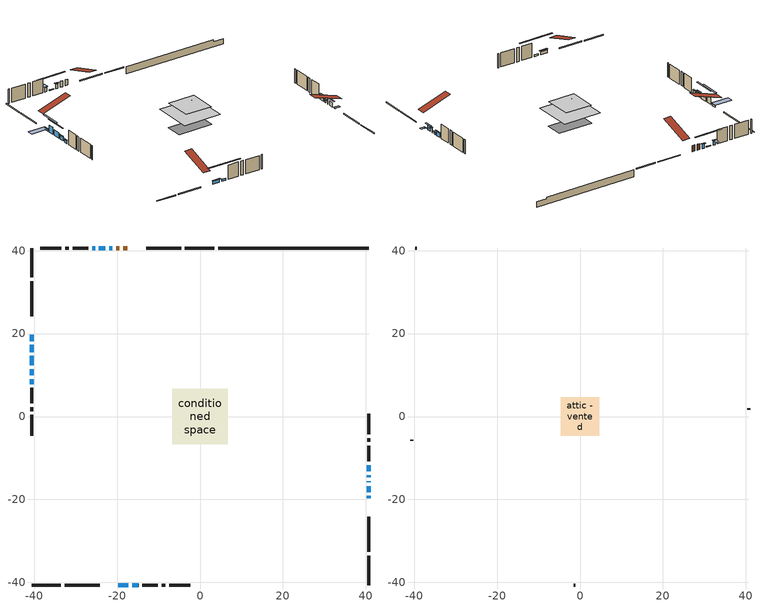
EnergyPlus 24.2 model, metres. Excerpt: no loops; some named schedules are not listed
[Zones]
conditioned space
 floor outside (Floor1 construction): -2.55,-2.55 -2.55,2.55 2.55,2.55 2.55,-2.55 z0.46
 floor outside (Floor2 construction): -0.75,-0.75 -0.75,0.75 0.75,0.75 0.75,-0.75 z0.46
 floor adiabatic (AdiabaticFloorConstruction): -6.71,-6.71 -6.71,6.71 6.71,6.71 6.71,-6.71 z2.9
 floor foundation (Slab1 construction): -6.11,-2.96 -6.11,2.96 6.11,2.96 6.11,-2.96 z-1.93
 wall outside (RimJoist1 construction): 3.44,40.64 -3.65,40.64 / -40.64,-40.64 -33.55,-40.64 / -40.64,40.64 -40.64,33.55 / 40.64,-40.64 40.64,-33.55 z0.46:0.76
 wall outside (RimJoist2 construction): -4.58,40.64 -12.98,40.64 / -32.62,-40.64 -24.22,-40.64 / -40.64,32.62 -40.64,24.22 / 40.64,-32.62 40.64,-24.22 z0.46:0.76
 wall outside (AdiabaticWallConstruction 1): -17.5,40.64 -18.51,40.64 / -19.44,40.64 -20.26,40.64 z0.46:2.49
 wall outside (AdiabaticWallConstruction): 40.64,-19.71 40.64,-19.17 z0.46:0.59; 40.64,-18.24 40.64,-16.77 / -25.31,40.64 -26.05,40.64 / -40.64,11.4 -40.64,9.9 / 40.64,-13.2 40.64,-11.72 z0.46:1.96; -19.7,-40.64 -17.29,-40.64 z0.46:1.45; -21.19,40.64 -21.93,40.64 z0.46:1.93; -40.64,19.7 -40.64,18.18 / -16.36,-40.64 -14.83,-40.64 z0.46:1.1; -22.85,40.64 -24.38,40.64 z0.46:0.77; 40.64,-15.84 40.64,-15.61 z0.46:2.19; -40.64,17.25 -40.64,15.55 z0.46:2.82; -40.64,14.62 -40.64,12.33 z0.46:2.34; -40.64,8.98 -40.64,7.81 z0.46:1.43; 40.64,-14.68 40.64,-14.12 z0.46:1.17
 wall outside (Wall1 construction): -26.97,40.64 -30.69,40.64 / -13.91,-40.64 -10.19,-40.64 / -40.64,6.88 -40.64,3.17 / 40.64,-10.79 40.64,-7.08 z0.46:5.34
 wall outside (Wall2 construction): -31.61,40.64 -32.53,40.64 / -9.26,-40.64 -8.34,-40.64 / -40.64,2.24 -40.64,1.32 / 40.64,-6.15 40.64,-5.23 z0.46:5.34
 wall outside (Wall3 construction): -33.46,40.64 -38.47,40.64 / -7.42,-40.64 -2.41,-40.64 / -40.64,0.39 -40.64,-4.62 / 40.64,-4.3 40.64,0.71 z0.46:5.34
 wall foundation (FoundationWall1 construction): 4.37,40.64,-1.93 4.37,40.64,0.46 37.02,40.64,0.46 37.02,40.64,-0.2 40.64,40.64,-0.2 40.64,40.64,-1.93
 window (WindowConstruction 10): 40.64,-19.7 40.64,-19.17 z0.46:0.59
 window (WindowConstruction 7): 40.64,-18.24 40.64,-16.77 z0.46:1.96
 window (WindowConstruction 8): -19.7,-40.64 -17.29,-40.64 z0.46:1.45
 window (WindowConstruction 9): -21.19,40.64 -21.92,40.64 z0.46:1.93
 window (WindowConstruction 12): -40.64,19.7 -40.64,18.18 z0.46:1.09
 window (WindowConstruction 13): -16.36,-40.64 -14.83,-40.64 z0.46:1.09
 window (WindowConstruction 14): -22.85,40.64 -24.38,40.64 z0.46:0.76
 window (WindowConstruction 11): 40.64,-15.84 40.64,-15.61 z0.46:2.19
 window (WindowConstruction): -40.64,17.25 -40.64,15.55 z0.46:2.82
 window (WindowConstruction 1): -40.64,14.62 -40.64,12.33 z0.46:2.34
 window (WindowConstruction 2): -25.31,40.64 -26.04,40.64 z0.46:1.96
 window (WindowConstruction 3): -40.64,11.4 -40.64,9.9 z0.46:1.96
 window (WindowConstruction 4): -40.64,8.98 -40.64,7.81 z0.46:1.43
 window (WindowConstruction 5): 40.64,-14.68 40.64,-14.12 z0.46:1.17
 window (WindowConstruction 6): 40.64,-13.19 40.64,-11.72 z0.46:1.96
 door (Door): -17.5,40.64 -18.51,40.64 z0.46:2.49
 door (Door 1): -19.44,40.64 -20.26,40.64 z0.46:2.49
 ceiling adiabatic (AdiabaticFloorConstruction): 6.71,-6.71 6.71,6.71 -6.71,6.71 -6.71,-6.71 z2.9
attic - vented
 floor to conditioned space (Floor3 construction Reversed): -4.68,-4.68 -4.68,4.68 4.68,4.68 4.68,-4.68 z5.34
 floor to conditioned space (Floor4 construction Reversed): -2.24,-2.24 -2.24,2.24 2.24,2.24 2.24,-2.24 z5.34
 wall outside (Wall4 construction): -39.4,40.64 -39.71,40.64 / -1.48,-40.64 -1.16,-40.64 / -40.64,-5.55 -40.64,-5.86 / 40.64,1.64 40.64,1.95 z0.46:5.34
 roof outside (Roof1 construction): -16.57,40.64,5.34 -16.57,30.55,8.7 -13.91,30.55,8.7 -13.91,40.64,5.34; -20.63,-40.64,5.34 -20.63,-30.55,8.7 -23.29,-30.55,8.7 -23.29,-40.64,5.34; -40.64,20.63,5.34 -30.55,20.63,8.7 -30.55,23.29,8.7 -40.64,23.29,5.34; 40.64,-20.63,5.34 30.55,-20.63,8.7 30.55,-23.29,8.7 40.64,-23.29,5.34
shading: 40.64,-18.99 40.64,-19.88 42.47,-19.88 42.47,-18.99 z0.77; 40.64,-16.16 40.64,-18.85 41.06,-18.85 41.06,-16.16 z2.57; -17.09,-40.64 -19.9,-40.64 -19.9,-41.06 -17.09,-41.06 z1.65; -22.22,40.64 -20.89,40.64 -20.89,41.06 -22.22,41.06 z2.23; -40.64,18 -40.64,19.88 -46.74,19.88 -46.74,18 z1.27; -9.47,-40.64 -21.72,-40.64 -21.72,-41.06 -9.47,-41.06 z6.46; -28.83,40.64 -18.4,40.64 -18.4,41.06 -28.83,41.06 z5.21; 40.64,-15.43 40.64,-16.02 42.47,-16.02 42.47,-15.43 z2.37; -40.64,12.91 -40.64,19.89 -41.06,19.89 -41.06,12.91 z5.46; -40.64,9.69 -40.64,17.26 -41.06,17.26 -41.06,9.69 z4.98; -26.25,40.64 -25.11,40.64 -25.11,42.47 -26.25,42.47 z2.16; -40.64,9.7 -40.64,11.61 -41.06,11.61 -41.06,9.7 z2.16; -40.64,7.61 -40.64,9.18 -41.06,9.18 -41.06,7.61 z1.63; 40.64,-13.92 40.64,-14.88 41.06,-14.88 41.06,-13.92 z1.37; 40.64,-11.42 40.64,-13.49 41.06,-13.49 41.06,-11.42 z2.26
[Building]
Building 1: Terrain=Suburbs
[Site:Location]
Calgary Intl AP_AB: Latitude {deg}=51.11; Longitude {deg}=-114.02; Time Zone {hr}=-7; Elevation {m}=1084; Keep Site Location Information=Yes
[Site:GroundTemperature:Shallow]
0.326196, -1.55603, -1.70677, -0.813554, 2.7722, 6.34125, 9.43543, 11.3955, 11.562, 9.96783, 6.95256, 3.49299
[Site:WaterMainsTemperature]
Calculation Method=Schedule; Temperature Schedule=mains temperature schedule
[Material] Roughness=Rough; Thermal Absorptance=0.9
Name | Thickness {m} | Conductivity {W/m-K} | Density {kg/m3} | Specific Heat {J/kg-K} | Solar Absorptance | Visible Absorptance
asphalt or fiberglass shingles | 0.00635 | 0.162714 | 1121.4 | 1465.45 | 0.4 | 0.4
ceiling loosefill ins | 0.169333 | 0.0480833 | 16.02 | 1046.75 | 0.7 | 0.7
ceiling stud and cavity | 0.1397 | 0.330568 | 65.682 | 1177.47 | 0.7 | 0.7
ceiling stud and cavity 1 | 0.1397 | 0.891397 | 65.682 | 1177.47 | 0.7 | 0.7
concrete 4.0 in. | 0.1016 | 1.803125 | 2242.8 | 837.4 | 0.7 | 0.7
concrete 8.0 in. | 0.2032 | 1.803125 | 2242.8 | 837.4 | 0.7 | 0.7
door material | 0.04445 | 0.053851 | 512.64 | 1214.23 | 0.7 | 0.7
exterior vertical ins | 0.0298413 | 0.029427 | 32.04 | 1214.23 | 0.7 | 0.7
floor covering | 0.0127 | 0.0433444 | 54.468 | 1339.84 | 0.6 | 0.6
floor rigid ins | 0.103632 | 0.029427 | 32.04 | 1214.23 | 0.7 | 0.7
floor rigid ins 1; wall rigid ins 1 | 0.512978 | 0.029427 | 32.04 | 1214.23 | 0.7 | 0.7
floor stud and cavity | 0.1397 | 0.0821983 | 92.3553 | 1139.71 | 0.7 | 0.7
floor stud and cavity 1 | 0.1397 | 0.10704 | 92.3553 | 1139.71 | 0.7 | 0.7
floor stud and cavity 2 | 0.1397 | 1.75129 | 37.0049 | 1207.88 | 0.7 | 0.7
furniture material conditioned space 1 | 0.1524 | 0.115458 | 640.8 | 1214.23 | 0.6 | 0.6
gypsum board | 0.0127 | 0.160291 | 801 | 837.4 | 0.6 | 0.6
gypsum board 1 | 0.0127 | 0.160291 | 801 | 837.4 | 0.7 | 0.7
osb sheathing 0.5 in. | 0.0127 | 0.115458 | 512.64 | 1214.23 | 0.7 | 0.7
osb sheathing 0.75 in. | 0.01905 | 0.115458 | 512.64 | 1214.23 | 0.7 | 0.7
osb sheathing 2.0 in. | 0.0508 | 0.115458 | 512.64 | 1214.23 | 0.7 | 0.7
rim joist rigid ins; wall rigid ins | 0.051816 | 0.029427 | 32.04 | 1214.23 | 0.7 | 0.7
rim joist stud and cavity | 0.0508 | 0.0468664 | 125.044 | 1163.47 | 0.6 | 0.6
wall stud and cavity | 0.1397 | 0.164604 | 139.0536 | 1170.24 | 0.7 | 0.7
wall stud and cavity 1 | 0.1397 | 0.213279 | 139.0536 | 1170.24 | 0.7 | 0.7
wall stud and cavity 2 | 0.1397 | 0.164263 | 139.0536 | 1170.24 | 0.7 | 0.7
wall stud and cavity 3 | 0.0889 | 6.1454 | 50.32683 | 1063.81 | 0.6 | 0.6
wall stud and cavity 4 | 0.0889 | 0.380278 | 52.3479 | 1209.89 | 0.7 | 0.7
wall stud and cavity 5 | 0.0889 | 0.391764 | 83.0341 | 1211.67 | 0.7 | 0.7
wood siding | 0.0254 | 0.102417 | 544.68 | 1172.36 | 0.4 | 0.4
wood siding 1 | 0.00254 | 0.102417 | 544.68 | 1172.36 | 0.4 | 0.4
wood siding 2; wood siding 3; wood siding 4 | 0.0254 | 0.102417 | 544.68 | 1172.36 | 0.7 | 0.7
[WindowMaterial:SimpleGlazingSystem]
Name | U-Factor {W/m2-K} | Solar Heat Gain Coefficient
WindowMaterial | 2.08894 | 0.51
WindowMaterial 1 | 1.78176 | 0.54
WindowMaterial 10 | 2.046919 | 0.4
WindowMaterial 11 | 2.773703 | 0.52
WindowMaterial 12 | 2.736796 | 0.54
WindowMaterial 2 | 1.96005 | 0.45
WindowMaterial 3 | 1.33887 | 0.48
WindowMaterial 4 | 1.43597 | 0.44
WindowMaterial 5 | 1.86352 | 0.49
WindowMaterial 6 | 1.76699 | 0.54
WindowMaterial 7 | 1.42688 | 0.45
WindowMaterial 8 | 2.77257 | 0.64
WindowMaterial 9 | 2.2377 | 0.21
[Construction]
AdiabaticFloorConstruction: floor stud and cavity 2, floor rigid ins 1, osb sheathing 0.75 in., floor covering
AdiabaticWallConstruction: wood siding 3, wall rigid ins 1, wall stud and cavity 4, gypsum board
AdiabaticWallConstruction 1: wood siding 4, wall rigid ins 1, wall stud and cavity 4, gypsum board
Door; Door 1: door material
Floor1 construction: floor stud and cavity, floor rigid ins, osb sheathing 0.75 in., floor covering
Floor2 construction: floor stud and cavity 1, floor rigid ins, osb sheathing 0.75 in., floor covering
Floor3 construction Reversed: gypsum board, ceiling stud and cavity, ceiling loosefill ins
Floor4 construction Reversed: gypsum board, ceiling stud and cavity 1, ceiling loosefill ins
FoundationWall1 construction: concrete 8.0 in., gypsum board 1
furniture construction conditioned space 1: furniture material conditioned space 1
PartitionWallConstruction: gypsum board, wall stud and cavity 5, gypsum board
RimJoist1 construction; RimJoist2 construction: wood siding 2, rim joist rigid ins, osb sheathing 2.0 in., rim joist stud and cavity
Roof1 construction: asphalt or fiberglass shingles
Slab1 construction: concrete 4.0 in.
Wall1 construction: wood siding, wall rigid ins, osb sheathing 0.5 in., wall stud and cavity, gypsum board
Wall2 construction: wood siding, wall rigid ins, osb sheathing 0.5 in., wall stud and cavity 1, gypsum board
Wall3 construction: wood siding, wall rigid ins, osb sheathing 0.5 in., wall stud and cavity 2, gypsum board
Wall4 construction: wood siding 1, wall stud and cavity 3
WindowConstruction: WindowMaterial
WindowConstruction 1: WindowMaterial 1
WindowConstruction 10: WindowMaterial 9
WindowConstruction 11: WindowMaterial 10
WindowConstruction 12; WindowConstruction 13: WindowMaterial 11
WindowConstruction 14: WindowMaterial 12
WindowConstruction 2; WindowConstruction 6: WindowMaterial 2
WindowConstruction 3: WindowMaterial 3
WindowConstruction 4: WindowMaterial 4
WindowConstruction 5: WindowMaterial 5
WindowConstruction 7: WindowMaterial 6
WindowConstruction 8: WindowMaterial 7
WindowConstruction 9: WindowMaterial 8
[Zone] Multiplier=1; Part of Total Floor Area=Yes
Name | Volume {m3}
attic - vented | 58.8093
conditioned space | 698.7
[Space]
Name | Zone | Volume {m3}
attic - vented 1 | attic - vented | 58.8093
conditioned space 1 | conditioned space | 698.7
[ZoneInfiltration:EffectiveLeakageArea]
infil attic - vented 1: Zone or Space=attic - vented 1; Schedule=Always On Discrete; Effective Air Leakage Area {cm2}=3688.46; Stack Coefficient=0.000572995; Wind Coefficient=1.61732e-05
[ZoneMixing]
whole house fan mix: Zone or Space=attic - vented; Schedule=Always On Continuous; Design Flow Rate Calculation Method=Flow/Zone; Design Flow Rate {m3/s}=0; Source Zone or Space=conditioned space
[SurfaceProperty:ExposedFoundationPerimeter]
Slab1: Exposed Perimeter Calculation Method=TotalExposedPerimeter; Total Exposed Perimeter {m}=36.272
[InternalMass] Zone or ZoneList=conditioned space; Space or SpaceList=conditioned space 1
Name | Construction | Surface Area {m2}
furniture mass conditioned space 1 | furniture construction conditioned space 1 | 112.172
partition wall mass | PartitionWallConstruction | 280.429
[Lights]
interior lighting: Zone or ZoneList or Space or SpaceList=conditioned space 1; Schedule=interior lighting schedule; Design Level Calculation Method=LightingLevel; Lighting Level {W}=343.2; Return Air Fraction=0; Fraction Radiant=0.6; Fraction Visible=0.2; Fraction Replaceable=1
[People]
occupants: Zone or ZoneList or Space or SpaceList=conditioned space 1; Number of People Schedule=occupants schedule; Number of People Calculation Method=People; Number of People=3; Fraction Radiant=0.314171; Sensible Heat Fraction=0.56303; Activity Level Schedule=occupants activity schedule; Carbon Dioxide Generation Rate {m3/s-W}=0; Enable ASHRAE 55 Comfort Warnings=No; Mean Radiant Temperature Calculation Type=EnclosureAveraged
[ElectricEquipment] Zone or ZoneList or Space or SpaceList=conditioned space 1; Design Level Calculation Method=EquipmentLevel
Name | Schedule | Design Level {W} | Fraction Latent | Fraction Radiant | Fraction Lost
clothes dryer | clothes dryer schedule | 140.772 | 0.015 | 0.081 | 0.85
clothes washer | clothes washer schedule | 32.1985 | 0.03 | 0.162 | 0.7
cooking range | cooking range schedule | 215.147 | 0.08 | 0.432 | 0.2
dishwasher | dishwasher schedule | 66.8632 | 0.3 | 0.18 | 0.4
fridge | fridge schedule | 72.9452 | 0 | 0.6 | 0
mech vent bath fan 0 | mech vent bath fan 0 schedule | 50.2 | 0 | 0 | 1
mech vent bath fan 1 | mech vent bath fan 1 schedule | 50.2 | 0 | 0 | 1
mech vent house fan | mech vent house fan schedule | 19.4033 | 0 | 0 | 0.5
mech vent house fan cfis | mech vent house fan cfis schedule | 0 | 0 | 0 | 0
mech vent range fan 0 | mech vent range fan 0 schedule | 57 | 0 | 0 | 1
misc plug loads | misc plug loads schedule | 494.7 | 0.045 | 0.513 | 0.1
whole house fan | Always On Discrete | 0 | 0 | 0 | 1
[OtherEquipment] Zone or ZoneList or Space or SpaceList=conditioned space 1; Design Level Calculation Method=EquipmentLevel
Name | Fuel Type | Schedule | Design Level {W} | Fraction Latent | Fraction Radiant | Fraction Lost
clothes dryer 1 | Electricity | clothes dryer schedule | 0 | 0.015 | 0.081 | 0.85
cooking range 1 | Electricity | cooking range schedule | 0 | 0.08 | 0.432 | 0.2
general water use latent | None | general water use schedule | 62.594 | 1 | 0 | 0
general water use sensible | None | general water use schedule | -61.6891 | 0 | 0.6 | 0
mech vent house fan latent load | None | Always On Discrete | 0 | 1 | 0 | 0
mech vent house fan sensible load | None | Always On Discrete | 0 | 0 | 0 | 0
water heater energy adjustment1 | NaturalGas | Always On Discrete | 0.01 | 0 | 0 | 1
[ZoneInfiltration:DesignFlowRate] Zone or ZoneList or Space or SpaceList=conditioned space 1; Schedule=Always On Discrete; Design Flow Rate Calculation Method=Flow/Zone; Design Flow Rate {m3/s}=0
infil flow; natural vent flow; whole house fan flow
[Foundation:Kiva]
Foundation Kiva 1: Initial Indoor Air Temperature {C}=18; Wall Height Above Grade {m}=0.460004; Wall Depth Below Slab {m}=0.2032; Custom Block Material Name 1=exterior vertical ins; Custom Block Depth 1 {m}=2.39; Custom Block X Position 1 {m}=0.2159; Custom Block Z Position 1 {m}=0
[Foundation:Kiva:Settings]
Soil Conductivity {W/m-K}=0.849921; Soil Density {kg/m3}=1842.3; Soil Specific Heat {J/kg-K}=418.7; Ground Solar Absorptivity=0.9; Ground Thermal Absorptivity=0.9; Ground Surface Roughness {m}=0.03; Far-Field Width {m}=40; Deep-Ground Boundary Condition=ZeroFlux; Deep-Ground Depth {m}=40; Minimum Cell Dimension {m}=0.2; Maximum Cell Growth Coefficient=3; Simulation Timestep=Timestep
[Exterior:Lights]
exterior lighting: Schedule=exterior lighting schedule; Design Level {W}=75.6
[Schedule:Constant]
Name | Hourly Value
Always On Continuous; mech vent house fan schedule; mech vent house fan cfis schedule; Always On Discrete | 1
occupants activity schedule | 117.228
fridge schedule | 0
[Schedule:Week:Daily]
interior lighting schedule Week Rule - Jan1-Jan27: interior lighting schedule day, interior lighting schedule day, interior lighting schedule day, interior lighting schedule day, interior lighting schedule day, interior lighting schedule day, interior lighting schedule day, interior lighting schedule default day, interior lighting schedule default day, interior lighting schedule default day, interior lighting schedule default day, interior lighting schedule default day
interior lighting schedule Week Rule - Jan28-Feb3: interior lighting schedule day, interior lighting schedule day, interior lighting schedule day, interior lighting schedule day, interior lighting schedule day 1, interior lighting schedule day 1, interior lighting schedule day 1, interior lighting schedule default day, interior lighting schedule default day, interior lighting schedule default day, interior lighting schedule default day, interior lighting schedule default day
interior lighting schedule Week Rule - Feb4-Feb24: interior lighting schedule day 1, interior lighting schedule day 1, interior lighting schedule day 1, interior lighting schedule day 1, interior lighting schedule day 1, interior lighting schedule day 1, interior lighting schedule day 1, interior lighting schedule default day, interior lighting schedule default day, interior lighting schedule default day, interior lighting schedule default day, interior lighting schedule default day
interior lighting schedule Week Rule - Feb25-Mar3: interior lighting schedule day 1, interior lighting schedule day 1, interior lighting schedule day 1, interior lighting schedule day 1, interior lighting schedule day 2, interior lighting schedule day 2, interior lighting schedule day 2, interior lighting schedule default day, interior lighting schedule default day, interior lighting schedule default day, interior lighting schedule default day, interior lighting schedule default day
interior lighting schedule Week Rule - Mar4-Mar31: interior lighting schedule day 2, interior lighting schedule day 2, interior lighting schedule day 2, interior lighting schedule day 2, interior lighting schedule day 2, interior lighting schedule day 2, interior lighting schedule day 2, interior lighting schedule default day, interior lighting schedule default day, interior lighting schedule default day, interior lighting schedule default day, interior lighting schedule default day
interior lighting schedule Week Rule - Apr1-Apr28: interior lighting schedule day 3, interior lighting schedule day 3, interior lighting schedule day 3, interior lighting schedule day 3, interior lighting schedule day 3, interior lighting schedule day 3, interior lighting schedule day 3, interior lighting schedule default day, interior lighting schedule default day, interior lighting schedule default day, interior lighting schedule default day, interior lighting schedule default day
interior lighting schedule Week Rule - Apr29-May5: interior lighting schedule day 3, interior lighting schedule day 3, interior lighting schedule day 4, interior lighting schedule day 4, interior lighting schedule day 4, interior lighting schedule day 4, interior lighting schedule day 4, interior lighting schedule default day, interior lighting schedule default day, interior lighting schedule default day, interior lighting schedule default day, interior lighting schedule default day
interior lighting schedule Week Rule - May6-May26: interior lighting schedule day 4, interior lighting schedule day 4, interior lighting schedule day 4, interior lighting schedule day 4, interior lighting schedule day 4, interior lighting schedule day 4, interior lighting schedule day 4, interior lighting schedule default day, interior lighting schedule default day, interior lighting schedule default day, interior lighting schedule default day, interior lighting schedule default day
interior lighting schedule Week Rule - May27-Jun2: interior lighting schedule day 4, interior lighting schedule day 4, interior lighting schedule day 4, interior lighting schedule day 4, interior lighting schedule day 4, interior lighting schedule day 5, interior lighting schedule day 5, interior lighting schedule default day, interior lighting schedule default day, interior lighting schedule default day, interior lighting schedule default day, interior lighting schedule default day
interior lighting schedule Week Rule - Jun3-Jun30: interior lighting schedule day 5, interior lighting schedule day 5, interior lighting schedule day 5, interior lighting schedule day 5, interior lighting schedule day 5, interior lighting schedule day 5, interior lighting schedule day 5, interior lighting schedule default day, interior lighting schedule default day, interior lighting schedule default day, interior lighting schedule default day, interior lighting schedule default day
interior lighting schedule Week Rule - Jul1-Jul28: interior lighting schedule day 6, interior lighting schedule day 6, interior lighting schedule day 6, interior lighting schedule day 6, interior lighting schedule day 6, interior lighting schedule day 6, interior lighting schedule day 6, interior lighting schedule default day, interior lighting schedule default day, interior lighting schedule default day, interior lighting schedule default day, interior lighting schedule default day
interior lighting schedule Week Rule - Jul29-Aug4: interior lighting schedule day 6, interior lighting schedule day 6, interior lighting schedule day 6, interior lighting schedule day 7, interior lighting schedule day 7, interior lighting schedule day 7, interior lighting schedule day 7, interior lighting schedule default day, interior lighting schedule default day, interior lighting schedule default day, interior lighting schedule default day, interior lighting schedule default day
interior lighting schedule Week Rule - Aug5-Aug25: interior lighting schedule day 7, interior lighting schedule day 7, interior lighting schedule day 7, interior lighting schedule day 7, interior lighting schedule day 7, interior lighting schedule day 7, interior lighting schedule day 7, interior lighting schedule default day, interior lighting schedule default day, interior lighting schedule default day, interior lighting schedule default day, interior lighting schedule default day
interior lighting schedule Week Rule - Aug26-Sep1: interior lighting schedule day 7, interior lighting schedule day 7, interior lighting schedule day 7, interior lighting schedule day 7, interior lighting schedule day 7, interior lighting schedule day 7, interior lighting schedule day 8, interior lighting schedule default day, interior lighting schedule default day, interior lighting schedule default day, interior lighting schedule default day, interior lighting schedule default day
interior lighting schedule Week Rule - Sep2-Sep29: interior lighting schedule day 8, interior lighting schedule day 8, interior lighting schedule day 8, interior lighting schedule day 8, interior lighting schedule day 8, interior lighting schedule day 8, interior lighting schedule day 8, interior lighting schedule default day, interior lighting schedule default day, interior lighting schedule default day, interior lighting schedule default day, interior lighting schedule default day
interior lighting schedule Week Rule - Sep30-Oct6: interior lighting schedule day 8, interior lighting schedule day 9, interior lighting schedule day 9, interior lighting schedule day 9, interior lighting schedule day 9, interior lighting schedule day 9, interior lighting schedule day 9, interior lighting schedule default day, interior lighting schedule default day, interior lighting schedule default day, interior lighting schedule default day, interior lighting schedule default day
interior lighting schedule Week Rule - Oct7-Oct27: interior lighting schedule day 9, interior lighting schedule day 9, interior lighting schedule day 9, interior lighting schedule day 9, interior lighting schedule day 9, interior lighting schedule day 9, interior lighting schedule day 9, interior lighting schedule default day, interior lighting schedule default day, interior lighting schedule default day, interior lighting schedule default day, interior lighting schedule default day
interior lighting schedule Week Rule - Oct28-Nov3: interior lighting schedule day 9, interior lighting schedule day 9, interior lighting schedule day 9, interior lighting schedule day 9, interior lighting schedule day 10, interior lighting schedule day 10, interior lighting schedule day 10, interior lighting schedule default day, interior lighting schedule default day, interior lighting schedule default day, interior lighting schedule default day, interior lighting schedule default day
interior lighting schedule Week Rule - Nov4-Nov24: interior lighting schedule day 10, interior lighting schedule day 10, interior lighting schedule day 10, interior lighting schedule day 10, interior lighting schedule day 10, interior lighting schedule day 10, interior lighting schedule day 10, interior lighting schedule default day, interior lighting schedule default day, interior lighting schedule default day, interior lighting schedule default day, interior lighting schedule default day
interior lighting schedule Week Rule - Nov25-Dec1: interior lighting schedule day 10, interior lighting schedule day 10, interior lighting schedule day 10, interior lighting schedule day 10, interior lighting schedule day 10, interior lighting schedule day 10, interior lighting schedule day 11, interior lighting schedule default day, interior lighting schedule default day, interior lighting schedule default day, interior lighting schedule default day, interior lighting schedule default day
interior lighting schedule Week Rule - Dec2-Dec31: interior lighting schedule day 11, interior lighting schedule day 11, interior lighting schedule day 11, interior lighting schedule day 11, interior lighting schedule day 11, interior lighting schedule day 11, interior lighting schedule day 11, interior lighting schedule default day, interior lighting schedule default day, interior lighting schedule default day, interior lighting schedule default day, interior lighting schedule default day
occupants schedule Week Rule - Jan1-Dec31: occupants schedule day, occupants schedule day, occupants schedule day, occupants schedule day, occupants schedule day, occupants schedule day, occupants schedule day, occupants schedule default day, occupants schedule default day, occupants schedule default day, occupants schedule default day, occupants schedule default day
clothes dryer schedule Week Rule - Jan1-Dec31: clothes dryer schedule day, clothes dryer schedule day, clothes dryer schedule day, clothes dryer schedule day, clothes dryer schedule day, clothes dryer schedule day, clothes dryer schedule day, clothes dryer schedule default day, clothes dryer schedule default day, clothes dryer schedule default day, clothes dryer schedule default day, clothes dryer schedule default day
clothes washer schedule Week Rule - Jan1-Dec31: clothes washer schedule day, clothes washer schedule day, clothes washer schedule day, clothes washer schedule day, clothes washer schedule day, clothes washer schedule day, clothes washer schedule day, clothes washer schedule default day, clothes washer schedule default day, clothes washer schedule default day, clothes washer schedule default day, clothes washer schedule default day
cooking range schedule Week Rule - Jan1-Dec31: cooking range schedule day, cooking range schedule day, cooking range schedule day, cooking range schedule day, cooking range schedule day, cooking range schedule day, cooking range schedule day, cooking range schedule default day, cooking range schedule default day, cooking range schedule default day, cooking range schedule default day, cooking range schedule default day
dishwasher schedule Week Rule - Jan1-Dec31: dishwasher schedule day, dishwasher schedule day, dishwasher schedule day, dishwasher schedule day, dishwasher schedule day, dishwasher schedule day, dishwasher schedule day, dishwasher schedule default day, dishwasher schedule default day, dishwasher schedule default day, dishwasher schedule default day, dishwasher schedule default day
mech vent bath fan 0 schedule Week Rule - Jan1-Dec31: mech vent bath fan 0 schedule day, mech vent bath fan 0 schedule day, mech vent bath fan 0 schedule day, mech vent bath fan 0 schedule day, mech vent bath fan 0 schedule day, mech vent bath fan 0 schedule day, mech vent bath fan 0 schedule day, mech vent bath fan 0 schedule default day, mech vent bath fan 0 schedule default day, mech vent bath fan 0 schedule default day, mech vent bath fan 0 schedule default day, mech vent bath fan 0 schedule default day
mech vent bath fan 1 schedule Week Rule - Jan1-Dec31: mech vent bath fan 1 schedule day, mech vent bath fan 1 schedule day, mech vent bath fan 1 schedule day, mech vent bath fan 1 schedule day, mech vent bath fan 1 schedule day, mech vent bath fan 1 schedule day, mech vent bath fan 1 schedule day, mech vent bath fan 1 schedule default day, mech vent bath fan 1 schedule default day, mech vent bath fan 1 schedule default day, mech vent bath fan 1 schedule default day, mech vent bath fan 1 schedule default day
mech vent range fan 0 schedule Week Rule - Jan1-Dec31: mech vent range fan 0 schedule day, mech vent range fan 0 schedule day, mech vent range fan 0 schedule day, mech vent range fan 0 schedule day, mech vent range fan 0 schedule day, mech vent range fan 0 schedule day, mech vent range fan 0 schedule day, mech vent range fan 0 schedule default day, mech vent range fan 0 schedule default day, mech vent range fan 0 schedule default day, mech vent range fan 0 schedule default day, mech vent range fan 0 schedule default day
misc plug loads schedule Week Rule - Jan1-Dec31: misc plug loads schedule day, misc plug loads schedule day, misc plug loads schedule day, misc plug loads schedule day, misc plug loads schedule day, misc plug loads schedule day, misc plug loads schedule day, misc plug loads schedule default day, misc plug loads schedule default day, misc plug loads schedule default day, misc plug loads schedule default day, misc plug loads schedule default day
general water use schedule Week Rule - Jan1-Dec31: general water use schedule day, general water use schedule day, general water use schedule day, general water use schedule day, general water use schedule day, general water use schedule day, general water use schedule day, general water use schedule default day, general water use schedule default day, general water use schedule default day, general water use schedule default day, general water use schedule default day
exterior lighting schedule Week Rule - Jan1-Jan27: exterior lighting schedule day, exterior lighting schedule day, exterior lighting schedule day, exterior lighting schedule day, exterior lighting schedule day, exterior lighting schedule day, exterior lighting schedule day, exterior lighting schedule default day, exterior lighting schedule default day, exterior lighting schedule default day, exterior lighting schedule default day, exterior lighting schedule default day
exterior lighting schedule Week Rule - Jan28-Feb3: exterior lighting schedule day, exterior lighting schedule day, exterior lighting schedule day, exterior lighting schedule day, exterior lighting schedule day 1, exterior lighting schedule day 1, exterior lighting schedule day 1, exterior lighting schedule default day, exterior lighting schedule default day, exterior lighting schedule default day, exterior lighting schedule default day, exterior lighting schedule default day
exterior lighting schedule Week Rule - Feb4-Feb24: exterior lighting schedule day 1, exterior lighting schedule day 1, exterior lighting schedule day 1, exterior lighting schedule day 1, exterior lighting schedule day 1, exterior lighting schedule day 1, exterior lighting schedule day 1, exterior lighting schedule default day, exterior lighting schedule default day, exterior lighting schedule default day, exterior lighting schedule default day, exterior lighting schedule default day
exterior lighting schedule Week Rule - Feb25-Mar3: exterior lighting schedule day 1, exterior lighting schedule day 1, exterior lighting schedule day 1, exterior lighting schedule day 1, exterior lighting schedule day 2, exterior lighting schedule day 2, exterior lighting schedule day 2, exterior lighting schedule default day, exterior lighting schedule default day, exterior lighting schedule default day, exterior lighting schedule default day, exterior lighting schedule default day
exterior lighting schedule Week Rule - Mar4-Mar31: exterior lighting schedule day 2, exterior lighting schedule day 2, exterior lighting schedule day 2, exterior lighting schedule day 2, exterior lighting schedule day 2, exterior lighting schedule day 2, exterior lighting schedule day 2, exterior lighting schedule default day, exterior lighting schedule default day, exterior lighting schedule default day, exterior lighting schedule default day, exterior lighting schedule default day
exterior lighting schedule Week Rule - Apr1-Apr28: exterior lighting schedule day 3, exterior lighting schedule day 3, exterior lighting schedule day 3, exterior lighting schedule day 3, exterior lighting schedule day 3, exterior lighting schedule day 3, exterior lighting schedule day 3, exterior lighting schedule default day, exterior lighting schedule default day, exterior lighting schedule default day, exterior lighting schedule default day, exterior lighting schedule default day
exterior lighting schedule Week Rule - Apr29-May5: exterior lighting schedule day 3, exterior lighting schedule day 3, exterior lighting schedule day 4, exterior lighting schedule day 4, exterior lighting schedule day 4, exterior lighting schedule day 4, exterior lighting schedule day 4, exterior lighting schedule default day, exterior lighting schedule default day, exterior lighting schedule default day, exterior lighting schedule default day, exterior lighting schedule default day
exterior lighting schedule Week Rule - May6-May26: exterior lighting schedule day 4, exterior lighting schedule day 4, exterior lighting schedule day 4, exterior lighting schedule day 4, exterior lighting schedule day 4, exterior lighting schedule day 4, exterior lighting schedule day 4, exterior lighting schedule default day, exterior lighting schedule default day, exterior lighting schedule default day, exterior lighting schedule default day, exterior lighting schedule default day
exterior lighting schedule Week Rule - May27-Jun2: exterior lighting schedule day 4, exterior lighting schedule day 4, exterior lighting schedule day 4, exterior lighting schedule day 4, exterior lighting schedule day 4, exterior lighting schedule day 5, exterior lighting schedule day 5, exterior lighting schedule default day, exterior lighting schedule default day, exterior lighting schedule default day, exterior lighting schedule default day, exterior lighting schedule default day
[Schedule:Year]
interior lighting schedule: interior lighting schedule Week Rule - Jan1-Jan27, 1, 1, 1, 27, interior lighting schedule Week Rule - Jan28-Feb3, 1, 28, 2, 3, interior lighting schedule Week Rule - Feb4-Feb24, 2, 4, 2, 24, interior lighting schedule Week Rule - Feb25-Mar3, 2, 25, 3, 3, interior lighting schedule Week Rule - Mar4-Mar31, 3, 4, 3, 31, interior lighting schedule Week Rule - Apr1-Apr28, 4, 1, 4, 28, interior lighting schedule Week Rule - Apr29-May5, 4, 29, 5, 5, interior lighting schedule Week Rule - May6-May26, 5, 6, 5, 26, interior lighting schedule Week Rule - May27-Jun2, 5, 27, 6, 2, interior lighting schedule Week Rule - Jun3-Jun30, 6, 3, 6, 30, interior lighting schedule Week Rule - Jul1-Jul28, 7, 1, 7, 28, interior lighting schedule Week Rule - Jul29-Aug4, 7, 29, 8, 4, interior lighting schedule Week Rule - Aug5-Aug25, 8, 5, 8, 25, interior lighting schedule Week Rule - Aug26-Sep1, 8, 26, 9, 1, interior lighting schedule Week Rule - Sep2-Sep29, 9, 2, 9, 29, interior lighting schedule Week Rule - Sep30-Oct6, 9, 30, 10, 6, interior lighting schedule Week Rule - Oct7-Oct27, 10, 7, 10, 27, interior lighting schedule Week Rule - Oct28-Nov3, 10, 28, 11, 3, interior lighting schedule Week Rule - Nov4-Nov24, 11, 4, 11, 24, interior lighting schedule Week Rule - Nov25-Dec1, 11, 25, 12, 1, interior lighting schedule Week Rule - Dec2-Dec31, 12, 2, 12, 31
occupants schedule: occupants schedule Week Rule - Jan1-Dec31, 1, 1, 12, 31
clothes dryer schedule: clothes dryer schedule Week Rule - Jan1-Dec31, 1, 1, 12, 31
clothes washer schedule: clothes washer schedule Week Rule - Jan1-Dec31, 1, 1, 12, 31
cooking range schedule: cooking range schedule Week Rule - Jan1-Dec31, 1, 1, 12, 31
dishwasher schedule: dishwasher schedule Week Rule - Jan1-Dec31, 1, 1, 12, 31
mech vent bath fan 0 schedule: mech vent bath fan 0 schedule Week Rule - Jan1-Dec31, 1, 1, 12, 31
mech vent bath fan 1 schedule: mech vent bath fan 1 schedule Week Rule - Jan1-Dec31, 1, 1, 12, 31
mech vent range fan 0 schedule: mech vent range fan 0 schedule Week Rule - Jan1-Dec31, 1, 1, 12, 31
misc plug loads schedule: misc plug loads schedule Week Rule - Jan1-Dec31, 1, 1, 12, 31
general water use schedule: general water use schedule Week Rule - Jan1-Dec31, 1, 1, 12, 31
exterior lighting schedule: exterior lighting schedule Week Rule - Jan1-Jan27, 1, 1, 1, 27, exterior lighting schedule Week Rule - Jan28-Feb3, 1, 28, 2, 3, exterior lighting schedule Week Rule - Feb4-Feb24, 2, 4, 2, 24, exterior lighting schedule Week Rule - Feb25-Mar3, 2, 25, 3, 3, exterior lighting schedule Week Rule - Mar4-Mar31, 3, 4, 3, 31, exterior lighting schedule Week Rule - Apr1-Apr28, 4, 1, 4, 28, exterior lighting schedule Week Rule - Apr29-May5, 4, 29, 5, 5, exterior lighting schedule Week Rule - May6-May26, 5, 6, 5, 26, exterior lighting schedule Week Rule - May27-Jun2, 5, 27, 6, 2, exterior lighting schedule Week Rule - Jun3-Jun30, 6, 3, 6, 30, exterior lighting schedule Week Rule - Jul1-Jul28, 7, 1, 7, 28, exterior lighting schedule Week Rule - Jul29-Aug4, 7, 29, 8, 4, exterior lighting schedule Week Rule - Aug5-Aug25, 8, 5, 8, 25, exterior lighting schedule Week Rule - Aug26-Sep1, 8, 26, 9, 1, exterior lighting schedule Week Rule - Sep2-Sep29, 9, 2, 9, 29, exterior lighting schedule Week Rule - Sep30-Oct6, 9, 30, 10, 6, exterior lighting schedule Week Rule - Oct7-Oct27, 10, 7, 10, 27, exterior lighting schedule Week Rule - Oct28-Nov3, 10, 28, 11, 3, exterior lighting schedule Week Rule - Nov4-Nov24, 11, 4, 11, 24, exterior lighting schedule Week Rule - Nov25-Dec1, 11, 25, 12, 1, exterior lighting schedule Week Rule - Dec2-Dec31, 12, 2, 12, 31
[Schedule:Compact]
mains temperature schedule: Through: 01/01, For: AllDays, Until: 24:00, 5.30611, Through: 01/02, For: AllDays, Until: 24:00, 5.24556, Through: 01/03, For: AllDays, Until: 24:00, 5.18611, Through: 01/04, For: AllDays, Until: 24:00, 5.12778, Through: 01/05, For: AllDays, Until: 24:00, 5.07, Through: 01/06, For: AllDays, Until: 24:00, 5.01278, Through: 01/07, For: AllDays, Until: 24:00, 4.95722, Through: 01/08, For: AllDays, Until: 24:00, 4.90222, Through: 01/09, For: AllDays, Until: 24:00, 4.84778, Through: 01/10, For: AllDays, Until: 24:00, 4.795, Through: 01/11, For: AllDays, Until: 24:00, 4.74278, Through: 01/12, For: AllDays, Until: 24:00, 4.69167, Through: 01/13, For: AllDays, Until: 24:00, 4.64111, Through: 01/14, For: AllDays, Until: 24:00, 4.59222, Through: 01/15, For: AllDays, Until: 24:00, 4.54389, Through: 01/16, For: AllDays, Until: 24:00, 4.49722, Through: 01/17, For: AllDays, Until: 24:00, 4.45111, Through: 01/18, For: AllDays, Until: 24:00, 4.40611, Through: 01/19, For: AllDays, Until: 24:00, 4.36222, Through: 01/20, For: AllDays, Until: 24:00, 4.32, Through: 01/21, For: AllDays, Until: 24:00, 4.27833, Through: 01/22, For: AllDays, Until: 24:00, 4.23778, Through: 01/23, For: AllDays, Until: 24:00, 4.19833, Through: 01/24, For: AllDays, Until: 24:00, 4.16056, Through: 01/25, For: AllDays, Until: 24:00, 4.12333, Through: 01/26, For: AllDays, Until: 24:00, 4.08778, Through: 01/27, For: AllDays, Until: 24:00, 4.05278, Through: 01/28, For: AllDays, Until: 24:00, 4.01944, Through: 01/29, For: AllDays, Until: 24:00, 3.98722, Through: 01/30, For: AllDays, Until: 24:00, 3.95611, Through: 01/31, For: AllDays, Until: 24:00, 3.92667, Through: 02/01, For: AllDays, Until: 24:00, 3.89778, Through: 02/02, For: AllDays, Until: 24:00, 3.87056, Through: 02/03, For: AllDays, Until: 24:00, 3.84444, Through: 02/04, For: AllDays, Until: 24:00, 3.82, Through: 02/05, For: AllDays, Until: 24:00, 3.79611, Through: 02/06, For: AllDays, Until: 24:00, 3.77389, Through: 02/07, For: AllDays, Until: 24:00, 3.75333, Through: 02/08, For: AllDays, Until: 24:00, 3.73333, Through: 02/09, For: AllDays, Until: 24:00, 3.715, Through: 02/10, For: AllDays, Until: 24:00, 3.69778, Through: 02/11, For: AllDays, Until: 24:00, 3.68222, Through: 02/12, For: AllDays, Until: 24:00, 3.66778, Through: 02/13, For: AllDays, Until: 24:00, 3.65444, Through: 02/14, For: AllDays, Until: 24:00, 3.64278, Through: 02/15, For: AllDays, Until: 24:00, 3.63222, Through: 02/16, For: AllDays, Until: 24:00, 3.62278, Through: 02/17, For: AllDays, Until: 24:00, 3.615, Through: 02/18, For: AllDays, Until: 24:00, 3.60833, Through: 02/19, For: AllDays, Until: 24:00, 3.60333, Through: 02/20, For: AllDays, Until: 24:00, 3.59944, Through: 02/21, For: AllDays, Until: 24:00, 3.59667, Through: 02/22, For: AllDays, Until: 24:00, 3.59556, Through: 02/23, For: AllDays, Until: 24:00, 3.59556, Through: 02/24, For: AllDays, Until: 24:00, 3.59722, Through: 02/25, For: AllDays, Until: 24:00, 3.6, Through: 02/26, For: AllDays, Until: 24:00, 3.60389, Through: 02/27, For: AllDays, Until: 24:00, 3.60944, Through: 02/28, For: AllDays, Until: 24:00, 3.61611, Through: 03/01, For: AllDays, Until: 24:00, 3.62444, Through: 03/02, For: AllDays, Until: 24:00, 3.63333, Through: 03/03, For: AllDays, Until: 24:00, 3.64444, Through: 03/04, For: AllDays, Until: 24:00, 3.65611, Through: 03/05, For: AllDays, Until: 24:00, 3.67, Through: 03/06, For: AllDays, Until: 24:00, 3.68444, Through: 03/07, For: AllDays, Until: 24:00, 3.70056, Through: 03/08, For: AllDays, Until: 24:00, 3.71778, Through: 03/09, For: AllDays, Until: 24:00, 3.73611, Through: 03/10, For: AllDays, Until: 24:00, 3.75611, Through: 03/11, For: AllDays, Until: 24:00, 3.77722, Through: 03/12, For: AllDays, Until: 24:00, 3.79944, Through: 03/13, For: AllDays, Until: 24:00, 3.82333, Through: 03/14, For: AllDays, Until: 24:00, 3.84833, Through: 03/15, For: AllDays, Until: 24:00, 3.87444, Through: 03/16, For: AllDays, Until: 24:00, 3.90222, Through: 03/17, For: AllDays, Until: 24:00, 3.93056, Through: 03/18, For: AllDays, Until: 24:00, 3.96056, Through: 03/19, For: AllDays, Until: 24:00, 3.99167, Through: 03/20, For: AllDays, Until: 24:00, 4.02444, Through: 03/21, For: AllDays, Until: 24:00, 4.05778, Through: 03/22, For: AllDays, Until: 24:00, 4.09278, Through: 03/23, For: AllDays, Until: 24:00, 4.12833, Through: 03/24, For: AllDays, Until: 24:00, 4.16556, Through: 03/25, For: AllDays, Until: 24:00, 4.20389, Through: 03/26, For: AllDays, Until: 24:00, 4.24333, Through: 03/27, For: AllDays, Until: 24:00, 4.28389, Through: 03/28, For: AllDays, Until: 24:00, 4.32611, Through: 03/29, For: AllDays, Until: 24:00, 4.36889, Through: 03/30, For: AllDays, Until: 24:00, 4.41278, Through: 03/31, For: AllDays, Until: 24:00, 4.45778, Through: 04/01, For: AllDays, Until: 24:00, 4.50389, Through: 04/02, For: AllDays, Until: 24:00, 4.55111, Through: 04/03, For: AllDays, Until: 24:00, 4.59944, Through: 04/04, For: AllDays, Until: 24:00, 4.64833, Through: 04/05, For: AllDays, Until: 24:00, 4.69889, Through: 04/06, For: AllDays, Until: 24:00, 4.75, Through: 04/07, For: AllDays, Until: 24:00, 4.80222, Through: 04/08, For: AllDays, Until: 24:00, 4.85556, Through: 04/09, For: AllDays, Until: 24:00, 4.91, Through: 04/10, For: AllDays, Until: 24:00, 4.965, Through: 04/11, For: AllDays, Until: 24:00, 5.02111, Through: 04/12, For: AllDays, Until: 24:00, 5.07833, Through: 04/13, For: AllDays, Until: 24:00, 5.13611, Through: 04/14, For: AllDays, Until: 24:00, 5.195, Through: 04/15, For: AllDays, Until: 24:00, 5.25444, Through: 04/16, For: AllDays, Until: 24:00, 5.315, Through: 04/17, For: AllDays, Until: 24:00, 5.37611, Through: 04/18, For: AllDays, Until: 24:00, 5.43833, Through: 04/19, For: AllDays, Until: 24:00, 5.50111, Through: 04/20, For: AllDays, Until: 24:00, 5.565, Through: 04/21, For: AllDays, Until: 24:00, 5.62944, Through: 04/22, For: AllDays, Until: 24:00, 5.69444, Through: 04/23, For: AllDays, Until: 24:00, 5.76, Through: 04/24, For: AllDays, Until: 24:00, 5.82667, Through: 04/25, For: AllDays, Until: 24:00, 5.89389, Through: 04/26, For: AllDays, Until: 24:00, 5.96167, Through: 04/27, For: AllDays, Until: 24:00, 6.03056, Through: 04/28, For: AllDays, Until: 24:00, 6.09944, Through: 04/29, For: AllDays, Until: 24:00, 6.16944, Through: 04/30, For: AllDays, Until: 24:00, 6.23944, Through: 05/01, For: AllDays, Until: 24:00, 6.31056, Through: 05/02, For: AllDays, Until: 24:00, 6.38167, Through: 05/03, For: AllDays, Until: 24:00, 6.45333, Through: 05/04, For: AllDays, Until: 24:00, 6.52611, Through: 05/05, For: AllDays, Until: 24:00, 6.59889, Through: 05/06, For: AllDays, Until: 24:00, 6.67167, Through: 05/07, For: AllDays, Until: 24:00, 6.74556, Through: 05/08, For: AllDays, Until: 24:00, 6.81944, Through: 05/09, For: AllDays, Until: 24:00, 6.89389, Through: 05/10, For: AllDays, Until: 24:00, 6.96889, Through: 05/11, For: AllDays, Until: 24:00, 7.04389, Through: 05/12, For: AllDays, Until: 24:00, 7.11944, Through: 05/13, For: AllDays, Until: 24:00, 7.195, Through: 05/14, For: AllDays, Until: 24:00, 7.27111, Through: 05/15, For: AllDays, Until: 24:00, 7.34722, Through: 05/16, For: AllDays, Until: 24:00, 7.42389, Through: 05/17, For: AllDays, Until: 24:00, 7.50056, Through: 05/18, For: AllDays, Until: 24:00, 7.57722, Through: 05/19, For: AllDays, Until: 24:00, 7.65444, Through: 05/20, For: AllDays, Until: 24:00, 7.73167, Through: 05/21, For: AllDays, Until: 24:00, 7.80889, Through: 05/22, For: AllDays, Until: 24:00, 7.88611, Through: 05/23, For: AllDays, Until: 24:00, 7.96333, Through: 05/24, For: AllDays, Until: 24:00, 8.04111, Through: 05/25, For: AllDays, Until: 24:00, 8.11833, Through: 05/26, For: AllDays, Until: 24:00, 8.19611, Through: 05/27, For: AllDays, Until: 24:00, 8.27333, Through: 05/28, For: AllDays, Until: 24:00, 8.35056, Through: 05/29, For: AllDays, Until: 24:00, 8.42778, Through: 05/30, For: AllDays, Until: 24:00, 8.505, Through: 05/31, For: AllDays, Until: 24:00, 8.58222, Through: 06/01, For: AllDays, Until: 24:00, 8.65889, Through: 06/02, For: AllDays, Until: 24:00, 8.73556, Through: 06/03, For: AllDays, Until: 24:00, 8.81222, Through: 06/04, For: AllDays, Until: 24:00, 8.88889, Through: 06/05, For: AllDays, Until: 24:00, 8.965, Through: 06/06, For: AllDays, Until: 24:00, 9.04056, Through: 06/07, For: AllDays, Until: 24:00, 9.11611, Through: 06/08, For: AllDays, Until: 24:00, 9.19167, Through: 06/09, For: AllDays, Until: 24:00, 9.26667, Through: 06/10, For: AllDays, Until: 24:00, 9.34111, Through: 06/11, For: AllDays, Until: 24:00, 9.41556, Through: 06/12, For: AllDays, Until: 24:00, 9.48889, Through: 06/13, For: AllDays, Until: 24:00, 9.56278, Through: 06/14, For: AllDays, Until: 24:00, 9.63556, Through: 06/15, For: AllDays, Until: 24:00, 9.70833, Through: 06/16, For: AllDays, Until: 24:00, 9.78, Through: 06/17, For: AllDays, Until: 24:00, 9.85167, Through: 06/18, For: AllDays, Until: 24:00, 9.92278, Through: 06/19, For: AllDays, Until: 24:00, 9.99333, Through: 06/20, For: AllDays, Until: 24:00, 10.0633, Through: 06/21, For: AllDays, Until: 24:00, 10.1328, Through: 06/22, For: AllDays, Until: 24:00, 10.2011, Through: 06/23, For: AllDays, Until: 24:00, 10.2694, Through: 06/24, For: AllDays, Until: 24:00, 10.3367, Through: 06/25, For: AllDays, Until: 24:00, 10.4039, Through: 06/26, For: AllDays, Until: 24:00, 10.47, Through: 06/27, For: AllDays, Until: 24:00, 10.5356, Through: 06/28, For: AllDays, Until: 24:00, 10.6, Through: 06/29, For: AllDays, Until: 24:00, 10.6639, Through: 06/30, For: AllDays, Until: 24:00, 10.7272, Through: 07/01, For: AllDays, Until: 24:00, 10.7894, Through: 07/02, For: AllDays, Until: 24:00, 10.8511, Through: 07/03, For: AllDays, Until: 24:00, 10.9122, Through: 07/04, For: AllDays, Until: 24:00, 10.9722, Through: 07/05, For: AllDays, Until: 24:00, 11.0311, Through: 07/06, For: AllDays, Until: 24:00, 11.0894, Through: 07/07, For: AllDays, Until: 24:00, 11.1467, Through: 07/08, For: AllDays, Until: 24:00, 11.2033, Through: 07/09, For: AllDays, Until: 24:00, 11.2589, Through: 07/10, For: AllDays, Until: 24:00, 11.3133, Through: 07/11, For: AllDays, Until: 24:00, 11.3672, Through: 07/12, For: AllDays, Until: 24:00, 11.42, Through: 07/13, For: AllDays, Until: 24:00, 11.4717, Through: 07/14, For: AllDays, Until: 24:00, 11.5222, Through: 07/15, For: AllDays, Until: 24:00, 11.5717, Through: 07/16, For: AllDays, Until: 24:00, 11.6206, Through: 07/17, For: AllDays, Until: 24:00, 11.6683, Through: 07/18, For: AllDays, Until: 24:00, 11.715, Through: 07/19, For: AllDays, Until: 24:00, 11.76, Through: 07/20, For: AllDays, Until: 24:00, 11.8044, Through: 07/21, For: AllDays, Until: 24:00, 11.8478, Through: 07/22, For: AllDays, Until: 24:00, 11.89, Through: 07/23, For: AllDays, Until: 24:00, 11.9311, Through: 07/24, For: AllDays, Until: 24:00, 11.9711, Through: 07/25, For: AllDays, Until: 24:00, 12.01, Through: 07/26, For: AllDays, Until: 24:00, 12.0478, Through: 07/27, For: AllDays, Until: 24:00, 12.0839, Through: 07/28, For: AllDays, Until: 24:00, 12.1194, Through: 07/29, For: AllDays, Until: 24:00, 12.1533, Through: 07/30, For: AllDays, Until: 24:00, 12.1861, Through: 07/31, For: AllDays, Until: 24:00, 12.2178, Through: 08/01, For: AllDays, Until: 24:00, 12.2483, Through: 08/02, For: AllDays, Until: 24:00, 12.2778, Through: 08/03, For: AllDays, Until: 24:00, 12.3056, Through: 08/04, For: AllDays, Until: 24:00, 12.3322, Through: 08/05, For: AllDays, Until: 24:00, 12.3578, Through: 08/06, For: AllDays, Until: 24:00, 12.3822, Through: 08/07, For: AllDays, Until: 24:00, 12.405, Through: 08/08, For: AllDays, Until: 24:00, 12.4267, Through: 08/09, For: AllDays, Until: 24:00, 12.4472, Through: 08/10, For: AllDays, Until: 24:00, 12.4661, Through: 08/11, For: AllDays, Until: 24:00, 12.4839, Through: 08/12, For: AllDays, Until: 24:00, 12.5006, Through: 08/13, For: AllDays, Until: 24:00, 12.5156, Through: 08/14, For: AllDays, Until: 24:00, 12.5294, Through: 08/15, For: AllDays, Until: 24:00, 12.5422, Through: 08/16, For: AllDays, Until: 24:00, 12.5533, Through: 08/17, For: AllDays, Until: 24:00, 12.5633, Through: 08/18, For: AllDays, Until: 24:00, 12.5722, Through: 08/19, For: AllDays, Until: 24:00, 12.5794, Through: 08/20, For: AllDays, Until: 24:00, 12.585, Through: 08/21, For: AllDays, Until: 24:00, 12.59, Through: 08/22, For: AllDays, Until: 24:00, 12.5933, Through: 08/23, For: AllDays, Until: 24:00, 12.595, Through: 08/24, For: AllDays, Until: 24:00, 12.5961, Through: 08/25, For: AllDays, Until: 24:00, 12.595, Through: 08/26, For: AllDays, Until: 24:00, 12.5933, Through: 08/27, For: AllDays, Until: 24:00, 12.59, Through: 08/28, For: AllDays, Until: 24:00, 12.585, Through: 08/29, For: AllDays, Until: 24:00, 12.5789, Through: 08/30, For: AllDays, Until: 24:00, 12.5717, Through: 08/31, For: AllDays, Until: 24:00, 12.5633, Through: 09/01, For: AllDays, Until: 24:00, 12.5533, Through: 09/02, For: AllDays, Until: 24:00, 12.5417, Through: 09/03, For: AllDays, Until: 24:00, 12.5289, Through: 09/04, For: AllDays, Until: 24:00, 12.515, Through: 09/05, For: AllDays, Until: 24:00, 12.5, Through: 09/06, For: AllDays, Until: 24:00, 12.4833, Through: 09/07, For: AllDays, Until: 24:00, 12.4656, Through: 09/08, For: AllDays, Until: 24:00, 12.4467, Through: 09/09, For: AllDays, Until: 24:00, 12.4261, Through: 09/10, For: AllDays, Until: 24:00, 12.4044, Through: 09/11, For: AllDays, Until: 24:00, 12.3811, Through: 09/12, For: AllDays, Until: 24:00, 12.3572, Through: 09/13, For: AllDays, Until: 24:00, 12.3317, Through: 09/14, For: AllDays, Until: 24:00, 12.3044, Through: 09/15, For: AllDays, Until: 24:00, 12.2767, Through: 09/16, For: AllDays, Until: 24:00, 12.2472, Through: 09/17, For: AllDays, Until: 24:00, 12.2167, Through: 09/18, For: AllDays, Until: 24:00, 12.185, Through: 09/19, For: AllDays, Until: 24:00, 12.1522, Through: 09/20, For: AllDays, Until: 24:00, 12.1183, Through: 09/21, For: AllDays, Until: 24:00, 12.0828, Through: 09/22, For: AllDays, Until: 24:00, 12.0461, Through: 09/23, For: AllDays, Until: 24:00, 12.0089, Through: 09/24, For: AllDays, Until: 24:00, 11.97, Through: 09/25, For: AllDays, Until: 24:00, 11.93, Through: 09/26, For: AllDays, Until: 24:00, 11.8889, Through: 09/27, For: AllDays, Until: 24:00, 11.8467, Through: 09/28, For: AllDays, Until: 24:00, 11.8033, Through: 09/29, For: AllDays, Until: 24:00, 11.7589, Through: 09/30, For: AllDays, Until: 24:00, 11.7133, Through: 10/01, For: AllDays, Until: 24:00, 11.6667, Through: 10/02, For: AllDays, Until: 24:00, 11.6189, Through: 10/03, For: AllDays, Until: 24:00, 11.5706, Through: 10/04, For: AllDays, Until: 24:00, 11.5206, Through: 10/05, For: AllDays, Until: 24:00, 11.47, Through: 10/06, For: AllDays, Until: 24:00, 11.4183, Through: 10/07, For: AllDays, Until: 24:00, 11.3656, Through: 10/08, For: AllDays, Until: 24:00, 11.3117, Through: 10/09, For: AllDays, Until: 24:00, 11.2572, Through: 10/10, For: AllDays, Until: 24:00, 11.2017, Through: 10/11, For: AllDays, Until: 24:00, 11.145, Through: 10/12, For: AllDays, Until: 24:00, 11.0878, Through: 10/13, For: AllDays, Until: 24:00, 11.0294, Through: 10/14, For: AllDays, Until: 24:00, 10.97, Through: 10/15, For: AllDays, Until: 24:00, 10.91, Through: 10/16, For: AllDays, Until: 24:00, 10.8494, Through: 10/17, For: AllDays, Until: 24:00, 10.7878, Through: 10/18, For: AllDays, Until: 24:00, 10.725, Through: 10/19, For: AllDays, Until: 24:00, 10.6617, Through: 10/20, For: AllDays, Until: 24:00, 10.5978, Through: 10/21, For: AllDays, Until: 24:00, 10.5333, Through: 10/22, For: AllDays, Until: 24:00, 10.4678, Through: 10/23, For: AllDays, Until: 24:00, 10.4017, Through: 10/24, For: AllDays, Until: 24:00, 10.3344, Through: 10/25, For: AllDays, Until: 24:00, 10.2672, Through: 10/26, For: AllDays, Until: 24:00, 10.1989, Through: 10/27, For: AllDays, Until: 24:00, 10.1306, Through: 10/28, For: AllDays, Until: 24:00, 10.0611, Through: 10/29, For: AllDays, Until: 24:00, 9.99111, Through: 10/30, For: AllDays, Until: 24:00, 9.92056, Through: 10/31, For: AllDays, Until: 24:00, 9.84944, Through: 11/01, For: AllDays, Until: 24:00, 9.77778, Through: 11/02, For: AllDays, Until: 24:00, 9.70556, Through: 11/03, For: AllDays, Until: 24:00, 9.63333, Through: 11/04, For: AllDays, Until: 24:00, 9.56, Through: 11/05, For: AllDays, Until: 24:00, 9.48667, Through: 11/06, For: AllDays, Until: 24:00, 9.41278, Through: 11/07, For: AllDays, Until: 24:00, 9.33889, Through: 11/08, For: AllDays, Until: 24:00, 9.26389, Through: 11/09, For: AllDays, Until: 24:00, 9.18889, Through: 11/10, For: AllDays, Until: 24:00, 9.11389, Through: 11/11, For: AllDays, Until: 24:00, 9.03833, Through: 11/12, For: AllDays, Until: 24:00, 8.96222, Through: 11/13, For: AllDays, Until: 24:00, 8.88611, Through: 11/14, For: AllDays, Until: 24:00, 8.81, Through: 11/15, For: AllDays, Until: 24:00, 8.73333, Through: 11/16, For: AllDays, Until: 24:00, 8.65667, Through: 11/17, For: AllDays, Until: 24:00, 8.57944, Through: 11/18, For: AllDays, Until: 24:00, 8.50278, Through: 11/19, For: AllDays, Until: 24:00, 8.42556, Through: 11/20, For: AllDays, Until: 24:00, 8.34833, Through: 11/21, For: AllDays, Until: 24:00, 8.27056, Through: 11/22, For: AllDays, Until: 24:00, 8.19333, Through: 11/23, For: AllDays, Until: 24:00, 8.11611, Through: 11/24, For: AllDays, Until: 24:00, 8.03833, Through: 11/25, For: AllDays, Until: 24:00, 7.96111, Through: 11/26, For: AllDays, Until: 24:00, 7.88389, Through: 11/27, For: AllDays, Until: 24:00, 7.80611, Through: 11/28, For: AllDays, Until: 24:00, 7.72889, Through: 11/29, For: AllDays, Until: 24:00, 7.65222, Through: 11/30, For: AllDays, Until: 24:00, 7.575, Through: 12/01, For: AllDays, Until: 24:00, 7.49833, Through: 12/02, For: AllDays, Until: 24:00, 7.42167, Through: 12/03, For: AllDays, Until: 24:00, 7.345, Through: 12/04, For: AllDays, Until: 24:00, 7.26889, Through: 12/05, For: AllDays, Until: 24:00, 7.19278, Through: 12/06, For: AllDays, Until: 24:00, 7.11722, Through: 12/07, For: AllDays, Until: 24:00, 7.04167, Through: 12/08, For: AllDays, Until: 24:00, 6.96667, Through: 12/09, For: AllDays, Until: 24:00, 6.89167, Through: 12/10, For: AllDays, Until: 24:00, 6.81722, Through: 12/11, For: AllDays, Until: 24:00, 6.74333, Through: 12/12, For: AllDays, Until: 24:00, 6.66944, Through: 12/13, For: AllDays, Until: 24:00, 6.59611, Through: 12/14, For: AllDays, Until: 24:00, 6.52333, Through: 12/15, For: AllDays, Until: 24:00, 6.45111, Through: 12/16, For: AllDays, Until: 24:00, 6.37944, Through: 12/17, For: AllDays, Until: 24:00, 6.30778, Through: 12/18, For: AllDays, Until: 24:00, 6.23722, Through: 12/19, For: AllDays, Until: 24:00, 6.16667, Through: 12/20, For: AllDays, Until: 24:00, 6.09722, Through: 12/21, For: AllDays, Until: 24:00, 6.02833, Through: 12/22, For: AllDays, Until: 24:00, 5.95944, Through: 12/23, For: AllDays, Until: 24:00, 5.89167, Through: 12/24, For: AllDays, Until: 24:00, 5.82444, Through: 12/25, For: AllDays, Until: 24:00, 5.75833, Through: 12/26, For: AllDays, Until: 24:00, 5.69222, Through: 12/27, For: AllDays, Until: 24:00, 5.62722, Through: 12/28, For: AllDays, Until: 24:00, 5.56278, Through: 12/29, For: AllDays, Until: 24:00, 5.49889, Through: 12/30, For: AllDays, Until: 24:00, 5.43611, Through: 12/31, For: AllDays, Until: 24:00, 5.37444
